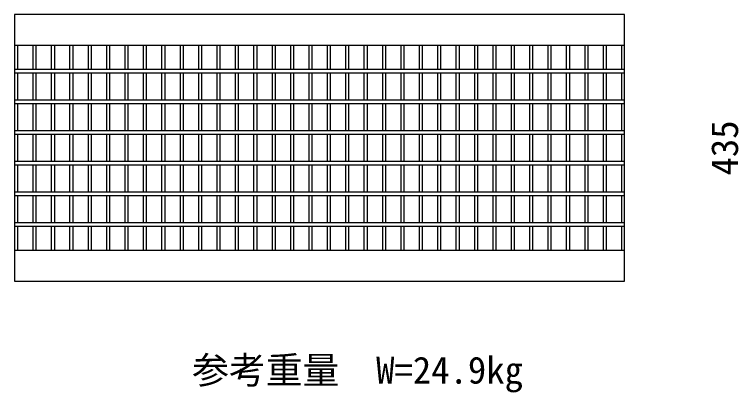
# Model space of a CAD drawing. Units: millimetres, scale not verified. Extents: x -25200 to 25200, y -8910 to 8910.
# Drawn here: x -13177 to -11996, y -4161 to -3545 of the extents above; entities that cross this region are included whole.
import ezdxf
from ezdxf.enums import TextEntityAlignment as Align

# ---------------------------------------------------------------- set-up
doc = ezdxf.new("R2010")
doc.units = ezdxf.units.MM
doc.header["$LTSCALE"] = 30
doc.layers.add('0-0_DIM', color=7, linetype='Continuous', lineweight=25)
doc.layers.add('0-2_HATCH', color=6, linetype='Continuous', lineweight=25)
doc.styles.add('ＭＳ ゴシック', font='')
doc.styles.get('ＭＳ ゴシック').set_extended_font_data('MS Gothic')

msp = doc.modelspace()

# ---------------------------------------------------------------- linework, layer by layer
at = {"layer": '0-2_HATCH'}
for p, q in [((-13176.52, -3595.01), (-12181.52, -3595.01)), ((-13171.52, -3595.01), (-13171.52, -3634.51)), ((-13146.52, -3595.01), (-13146.52, -3634.51)), ((-13141.52, -3595.01), (-13141.52, -3634.51)), ((-13116.52, -3595.01), (-13116.52, -3634.51)), ((-13111.52, -3595.01), (-13111.52, -3634.51)), ((-13086.52, -3595.01), (-13086.52, -3634.51)), ((-13081.52, -3595.01), (-13081.52, -3634.51)), ((-13056.52, -3595.01), (-13056.52, -3634.51)), ((-13051.52, -3595.01), (-13051.52, -3634.51)), ((-13026.52, -3595.01), (-13026.52, -3634.51)), ((-13021.52, -3595.01), (-13021.52, -3634.51)), ((-12996.52, -3595.01), (-12996.52, -3634.51)), ((-12991.52, -3595.01), (-12991.52, -3634.51)), ((-12966.52, -3595.01), (-12966.52, -3634.51)), ((-12961.52, -3595.01), (-12961.52, -3634.51)), ((-12936.52, -3595.01), (-12936.52, -3634.51)), ((-12931.52, -3595.01), (-12931.52, -3634.51)), ((-12906.52, -3595.01), (-12906.52, -3634.51)), ((-12901.52, -3595.01), (-12901.52, -3634.51)), ((-12876.52, -3595.01), (-12876.52, -3634.51)), ((-12871.52, -3595.01), (-12871.52, -3634.51)), ((-12846.52, -3595.01), (-12846.52, -3634.51)), ((-12841.52, -3595.01), (-12841.52, -3634.51)), ((-12816.52, -3595.01), (-12816.52, -3634.51)), ((-12811.52, -3595.01), (-12811.52, -3634.51)), ((-12786.52, -3595.01), (-12786.52, -3634.51)), ((-12781.52, -3595.01), (-12781.52, -3634.51)), ((-12756.52, -3595.01), (-12756.52, -3634.51)), ((-12751.52, -3595.01), (-12751.52, -3634.51)), ((-12726.52, -3595.01), (-12726.52, -3634.51)), ((-12721.52, -3595.01), (-12721.52, -3634.51)), ((-12696.52, -3595.01), (-12696.52, -3634.51)), ((-12691.52, -3595.01), (-12691.52, -3634.51)), ((-12666.52, -3595.01), (-12666.52, -3634.51)), ((-12661.52, -3595.01), (-12661.52, -3634.51)), ((-12636.52, -3595.01), (-12636.52, -3634.51)), ((-12631.52, -3595.01), (-12631.52, -3634.51)), ((-12606.52, -3595.01), (-12606.52, -3634.51)), ((-12601.52, -3595.01), (-12601.52, -3634.51)), ((-12576.52, -3595.01), (-12576.52, -3634.51)), ((-12571.52, -3595.01), (-12571.52, -3634.51)), ((-12546.52, -3595.01), (-12546.52, -3634.51)), ((-12541.52, -3595.01), (-12541.52, -3634.51)), ((-12516.52, -3595.01), (-12516.52, -3634.51)), ((-12511.52, -3595.01), (-12511.52, -3634.51)), ((-12486.52, -3595.01), (-12486.52, -3634.51)), ((-12481.52, -3595.01), (-12481.52, -3634.51)), ((-12456.52, -3595.01), (-12456.52, -3634.51)), ((-12451.52, -3595.01), (-12451.52, -3634.51)), ((-12426.52, -3595.01), (-12426.52, -3634.51)), ((-12421.52, -3595.01), (-12421.52, -3634.51)), ((-12396.52, -3595.01), (-12396.52, -3634.51)), ((-12391.52, -3595.01), (-12391.52, -3634.51)), ((-12366.52, -3595.01), (-12366.52, -3634.51)), ((-12361.52, -3595.01), (-12361.52, -3634.51)), ((-12336.52, -3595.01), (-12336.52, -3634.51)), ((-12331.52, -3595.01), (-12331.52, -3634.51)), ((-12306.52, -3595.01), (-12306.52, -3634.51)), ((-12301.52, -3595.01), (-12301.52, -3634.51)), ((-12276.52, -3595.01), (-12276.52, -3634.51)), ((-12271.52, -3595.01), (-12271.52, -3634.51)), ((-12246.52, -3595.01), (-12246.52, -3634.51)), ((-12241.52, -3595.01), (-12241.52, -3634.51)), ((-12216.52, -3595.01), (-12216.52, -3634.51)), ((-12211.52, -3595.01), (-12211.52, -3634.51)), ((-12186.52, -3595.01), (-12186.52, -3634.51)), ((-12181.52, -3634.51), (-13176.52, -3634.51)), ((-12181.52, -3640.51), (-13176.52, -3640.51)), ((-13171.52, -3640.51), (-13171.52, -3684.51)), ((-13146.52, -3640.51), (-13146.52, -3684.51)), ((-13141.52, -3640.51), (-13141.52, -3684.51)), ((-13116.52, -3640.51), (-13116.52, -3684.51)), ((-13111.52, -3640.51), (-13111.52, -3684.51)), ((-13086.52, -3640.51), (-13086.52, -3684.51)), ((-13081.52, -3640.51), (-13081.52, -3684.51)), ((-13056.52, -3640.51), (-13056.52, -3684.51)), ((-13051.52, -3640.51), (-13051.52, -3684.51)), ((-13026.52, -3640.51), (-13026.52, -3684.51)), ((-13021.52, -3640.51), (-13021.52, -3684.51)), ((-12996.52, -3640.51), (-12996.52, -3684.51)), ((-12991.52, -3640.51), (-12991.52, -3684.51)), ((-12966.52, -3640.51), (-12966.52, -3684.51)), ((-12961.52, -3640.51), (-12961.52, -3684.51)), ((-12936.52, -3640.51), (-12936.52, -3684.51)), ((-12931.52, -3640.51), (-12931.52, -3684.51)), ((-12906.52, -3640.51), (-12906.52, -3684.51)), ((-12901.52, -3640.51), (-12901.52, -3684.51)), ((-12876.52, -3640.51), (-12876.52, -3684.51)), ((-12871.52, -3640.51), (-12871.52, -3684.51)), ((-12846.52, -3640.51), (-12846.52, -3684.51)), ((-12841.52, -3640.51), (-12841.52, -3684.51)), ((-12816.52, -3640.51), (-12816.52, -3684.51)), ((-12811.52, -3640.51), (-12811.52, -3684.51)), ((-12786.52, -3640.51), (-12786.52, -3684.51)), ((-12781.52, -3640.51), (-12781.52, -3684.51)), ((-12756.52, -3640.51), (-12756.52, -3684.51)), ((-12751.52, -3640.51), (-12751.52, -3684.51)), ((-12726.52, -3640.51), (-12726.52, -3684.51)), ((-12721.52, -3640.51), (-12721.52, -3684.51)), ((-12696.52, -3640.51), (-12696.52, -3684.51)), ((-12691.52, -3640.51), (-12691.52, -3684.51)), ((-12666.52, -3640.51), (-12666.52, -3684.51)), ((-12661.52, -3640.51), (-12661.52, -3684.51)), ((-12636.52, -3640.51), (-12636.52, -3684.51)), ((-12631.52, -3640.51), (-12631.52, -3684.51)), ((-12606.52, -3640.51), (-12606.52, -3684.51)), ((-12601.52, -3640.51), (-12601.52, -3684.51)), ((-12576.52, -3640.51), (-12576.52, -3684.51)), ((-12571.52, -3640.51), (-12571.52, -3684.51)), ((-12546.52, -3640.51), (-12546.52, -3684.51)), ((-12541.52, -3640.51), (-12541.52, -3684.51)), ((-12516.52, -3640.51), (-12516.52, -3684.51)), ((-12511.52, -3640.51), (-12511.52, -3684.51)), ((-12486.52, -3640.51), (-12486.52, -3684.51)), ((-12481.52, -3640.51), (-12481.52, -3684.51)), ((-12456.52, -3640.51), (-12456.52, -3684.51)), ((-12451.52, -3640.51), (-12451.52, -3684.51)), ((-12426.52, -3640.51), (-12426.52, -3684.51)), ((-12421.52, -3640.51), (-12421.52, -3684.51)), ((-12396.52, -3640.51), (-12396.52, -3684.51)), ((-12391.52, -3640.51), (-12391.52, -3684.51)), ((-12366.52, -3640.51), (-12366.52, -3684.51)), ((-12361.52, -3640.51), (-12361.52, -3684.51)), ((-12336.52, -3640.51), (-12336.52, -3684.51)), ((-12331.52, -3640.51), (-12331.52, -3684.51)), ((-12306.52, -3640.51), (-12306.52, -3684.51)), ((-12301.52, -3640.51), (-12301.52, -3684.51)), ((-12276.52, -3640.51), (-12276.52, -3684.51)), ((-12271.52, -3640.51), (-12271.52, -3684.51)), ((-12246.52, -3640.51), (-12246.52, -3684.51)), ((-12241.52, -3640.51), (-12241.52, -3684.51)), ((-12216.52, -3640.51), (-12216.52, -3684.51)), ((-12211.52, -3640.51), (-12211.52, -3684.51)), ((-12186.52, -3640.51), (-12186.52, -3684.51)), ((-12181.52, -3684.51), (-13176.52, -3684.51)), ((-12181.52, -3690.51), (-13176.52, -3690.51)), ((-13171.52, -3690.51), (-13171.52, -3734.51)), ((-13146.52, -3690.51), (-13146.52, -3734.51)), ((-13141.52, -3690.51), (-13141.52, -3734.51)), ((-13116.52, -3690.51), (-13116.52, -3734.51)), ((-13111.52, -3690.51), (-13111.52, -3734.51)), ((-13086.52, -3690.51), (-13086.52, -3734.51)), ((-13081.52, -3690.51), (-13081.52, -3734.51)), ((-13056.52, -3690.51), (-13056.52, -3734.51)), ((-13051.52, -3690.51), (-13051.52, -3734.51)), ((-13026.52, -3690.51), (-13026.52, -3734.51)), ((-13021.52, -3690.51), (-13021.52, -3734.51)), ((-12996.52, -3690.51), (-12996.52, -3734.51)), ((-12991.52, -3690.51), (-12991.52, -3734.51)), ((-12966.52, -3690.51), (-12966.52, -3734.51)), ((-12961.52, -3690.51), (-12961.52, -3734.51)), ((-12936.52, -3690.51), (-12936.52, -3734.51)), ((-12931.52, -3690.51), (-12931.52, -3734.51)), ((-12906.52, -3690.51), (-12906.52, -3734.51)), ((-12901.52, -3690.51), (-12901.52, -3734.51)), ((-12876.52, -3690.51), (-12876.52, -3734.51)), ((-12871.52, -3690.51), (-12871.52, -3734.51)), ((-12846.52, -3690.51), (-12846.52, -3734.51)), ((-12841.52, -3690.51), (-12841.52, -3734.51)), ((-12816.52, -3690.51), (-12816.52, -3734.51)), ((-12811.52, -3690.51), (-12811.52, -3734.51)), ((-12786.52, -3690.51), (-12786.52, -3734.51)), ((-12781.52, -3690.51), (-12781.52, -3734.51)), ((-12756.52, -3690.51), (-12756.52, -3734.51)), ((-12751.52, -3690.51), (-12751.52, -3734.51)), ((-12726.52, -3690.51), (-12726.52, -3734.51)), ((-12721.52, -3690.51), (-12721.52, -3734.51)), ((-12696.52, -3690.51), (-12696.52, -3734.51)), ((-12691.52, -3690.51), (-12691.52, -3734.51)), ((-12666.52, -3690.51), (-12666.52, -3734.51)), ((-12661.52, -3690.51), (-12661.52, -3734.51)), ((-12636.52, -3690.51), (-12636.52, -3734.51)), ((-12631.52, -3690.51), (-12631.52, -3734.51)), ((-12606.52, -3690.51), (-12606.52, -3734.51)), ((-12601.52, -3690.51), (-12601.52, -3734.51)), ((-12576.52, -3690.51), (-12576.52, -3734.51)), ((-12571.52, -3690.51), (-12571.52, -3734.51)), ((-12546.52, -3690.51), (-12546.52, -3734.51)), ((-12541.52, -3690.51), (-12541.52, -3734.51)), ((-12516.52, -3690.51), (-12516.52, -3734.51)), ((-12511.52, -3690.51), (-12511.52, -3734.51)), ((-12486.52, -3690.51), (-12486.52, -3734.51)), ((-12481.52, -3690.51), (-12481.52, -3734.51)), ((-12456.52, -3690.51), (-12456.52, -3734.51)), ((-12451.52, -3690.51), (-12451.52, -3734.51)), ((-12426.52, -3690.51), (-12426.52, -3734.51)), ((-12421.52, -3690.51), (-12421.52, -3734.51)), ((-12396.52, -3690.51), (-12396.52, -3734.51)), ((-12391.52, -3690.51), (-12391.52, -3734.51)), ((-12366.52, -3690.51), (-12366.52, -3734.51)), ((-12361.52, -3690.51), (-12361.52, -3734.51)), ((-12336.52, -3690.51), (-12336.52, -3734.51)), ((-12331.52, -3690.51), (-12331.52, -3734.51)), ((-12306.52, -3690.51), (-12306.52, -3734.51)), ((-12301.52, -3690.51), (-12301.52, -3734.51)), ((-12276.52, -3690.51), (-12276.52, -3734.51)), ((-12271.52, -3690.51), (-12271.52, -3734.51)), ((-12246.52, -3690.51), (-12246.52, -3734.51)), ((-12241.52, -3690.51), (-12241.52, -3734.51)), ((-12216.52, -3690.51), (-12216.52, -3734.51)), ((-12211.52, -3690.51), (-12211.52, -3734.51)), ((-12186.52, -3690.51), (-12186.52, -3734.51)), ((-12181.52, -3734.51), (-13176.52, -3734.51)), ((-12181.52, -3740.51), (-13176.52, -3740.51)), ((-13171.52, -3740.51), (-13171.52, -3784.51)), ((-13146.52, -3740.51), (-13146.52, -3784.51)), ((-13141.52, -3740.51), (-13141.52, -3784.51)), ((-13116.52, -3740.51), (-13116.52, -3784.51)), ((-13111.52, -3740.51), (-13111.52, -3784.51)), ((-13086.52, -3740.51), (-13086.52, -3784.51)), ((-13081.52, -3740.51), (-13081.52, -3784.51)), ((-13056.52, -3740.51), (-13056.52, -3784.51)), ((-13051.52, -3740.51), (-13051.52, -3784.51)), ((-13026.52, -3740.51), (-13026.52, -3784.51)), ((-13021.52, -3740.51), (-13021.52, -3784.51)), ((-12996.52, -3740.51), (-12996.52, -3784.51)), ((-12991.52, -3740.51), (-12991.52, -3784.51)), ((-12966.52, -3740.51), (-12966.52, -3784.51)), ((-12961.52, -3740.51), (-12961.52, -3784.51)), ((-12936.52, -3740.51), (-12936.52, -3784.51)), ((-12931.52, -3740.51), (-12931.52, -3784.51)), ((-12906.52, -3740.51), (-12906.52, -3784.51)), ((-12901.52, -3740.51), (-12901.52, -3784.51)), ((-12876.52, -3740.51), (-12876.52, -3784.51)), ((-12871.52, -3740.51), (-12871.52, -3784.51)), ((-12846.52, -3740.51), (-12846.52, -3784.51)), ((-12841.52, -3740.51), (-12841.52, -3784.51)), ((-12816.52, -3740.51), (-12816.52, -3784.51)), ((-12811.52, -3740.51), (-12811.52, -3784.51)), ((-12786.52, -3740.51), (-12786.52, -3784.51)), ((-12781.52, -3740.51), (-12781.52, -3784.51)), ((-12756.52, -3740.51), (-12756.52, -3784.51)), ((-12751.52, -3740.51), (-12751.52, -3784.51)), ((-12726.52, -3740.51), (-12726.52, -3784.51)), ((-12721.52, -3740.51), (-12721.52, -3784.51)), ((-12696.52, -3740.51), (-12696.52, -3784.51)), ((-12691.52, -3740.51), (-12691.52, -3784.51)), ((-12666.52, -3740.51), (-12666.52, -3784.51)), ((-12661.52, -3740.51), (-12661.52, -3784.51)), ((-12636.52, -3740.51), (-12636.52, -3784.51)), ((-12631.52, -3740.51), (-12631.52, -3784.51)), ((-12606.52, -3740.51), (-12606.52, -3784.51)), ((-12601.52, -3740.51), (-12601.52, -3784.51)), ((-12576.52, -3740.51), (-12576.52, -3784.51)), ((-12571.52, -3740.51), (-12571.52, -3784.51)), ((-12546.52, -3740.51), (-12546.52, -3784.51)), ((-12541.52, -3740.51), (-12541.52, -3784.51)), ((-12516.52, -3740.51), (-12516.52, -3784.51)), ((-12511.52, -3740.51), (-12511.52, -3784.51)), ((-12486.52, -3740.51), (-12486.52, -3784.51)), ((-12481.52, -3740.51), (-12481.52, -3784.51)), ((-12456.52, -3740.51), (-12456.52, -3784.51)), ((-12451.52, -3740.51), (-12451.52, -3784.51)), ((-12426.52, -3740.51), (-12426.52, -3784.51)), ((-12421.52, -3740.51), (-12421.52, -3784.51)), ((-12396.52, -3740.51), (-12396.52, -3784.51)), ((-12391.52, -3740.51), (-12391.52, -3784.51)), ((-12366.52, -3740.51), (-12366.52, -3784.51)), ((-12361.52, -3740.51), (-12361.52, -3784.51)), ((-12336.52, -3740.51), (-12336.52, -3784.51)), ((-12331.52, -3740.51), (-12331.52, -3784.51)), ((-12306.52, -3740.51), (-12306.52, -3784.51)), ((-12301.52, -3740.51), (-12301.52, -3784.51)), ((-12276.52, -3740.51), (-12276.52, -3784.51)), ((-12271.52, -3740.51), (-12271.52, -3784.51)), ((-12246.52, -3740.51), (-12246.52, -3784.51)), ((-12241.52, -3740.51), (-12241.52, -3784.51)), ((-12216.52, -3740.51), (-12216.52, -3784.51)), ((-12211.52, -3740.51), (-12211.52, -3784.51)), ((-12186.52, -3740.51), (-12186.52, -3784.51)), ((-12181.52, -3784.51), (-13176.52, -3784.51)), ((-12181.52, -3790.51), (-13176.52, -3790.51)), ((-13171.52, -3790.51), (-13171.52, -3834.51)), ((-13146.52, -3790.51), (-13146.52, -3834.51)), ((-13141.52, -3790.51), (-13141.52, -3834.51)), ((-13116.52, -3790.51), (-13116.52, -3834.51)), ((-13111.52, -3790.51), (-13111.52, -3834.51)), ((-13086.52, -3790.51), (-13086.52, -3834.51)), ((-13081.52, -3790.51), (-13081.52, -3834.51)), ((-13056.52, -3790.51), (-13056.52, -3834.51)), ((-13051.52, -3790.51), (-13051.52, -3834.51)), ((-13026.52, -3790.51), (-13026.52, -3834.51)), ((-13021.52, -3790.51), (-13021.52, -3834.51)), ((-12996.52, -3790.51), (-12996.52, -3834.51)), ((-12991.52, -3790.51), (-12991.52, -3834.51)), ((-12966.52, -3790.51), (-12966.52, -3834.51)), ((-12961.52, -3790.51), (-12961.52, -3834.51)), ((-12936.52, -3790.51), (-12936.52, -3834.51)), ((-12931.52, -3790.51), (-12931.52, -3834.51)), ((-12906.52, -3790.51), (-12906.52, -3834.51)), ((-12901.52, -3790.51), (-12901.52, -3834.51)), ((-12876.52, -3790.51), (-12876.52, -3834.51)), ((-12871.52, -3790.51), (-12871.52, -3834.51)), ((-12846.52, -3790.51), (-12846.52, -3834.51)), ((-12841.52, -3790.51), (-12841.52, -3834.51)), ((-12816.52, -3790.51), (-12816.52, -3834.51)), ((-12811.52, -3790.51), (-12811.52, -3834.51)), ((-12786.52, -3790.51), (-12786.52, -3834.51)), ((-12781.52, -3790.51), (-12781.52, -3834.51)), ((-12756.52, -3790.51), (-12756.52, -3834.51)), ((-12751.52, -3790.51), (-12751.52, -3834.51)), ((-12726.52, -3790.51), (-12726.52, -3834.51)), ((-12721.52, -3790.51), (-12721.52, -3834.51)), ((-12696.52, -3790.51), (-12696.52, -3834.51)), ((-12691.52, -3790.51), (-12691.52, -3834.51)), ((-12666.52, -3790.51), (-12666.52, -3834.51)), ((-12661.52, -3790.51), (-12661.52, -3834.51)), ((-12636.52, -3790.51), (-12636.52, -3834.51)), ((-12631.52, -3790.51), (-12631.52, -3834.51)), ((-12606.52, -3790.51), (-12606.52, -3834.51)), ((-12601.52, -3790.51), (-12601.52, -3834.51)), ((-12576.52, -3790.51), (-12576.52, -3834.51)), ((-12571.52, -3790.51), (-12571.52, -3834.51)), ((-12546.52, -3790.51), (-12546.52, -3834.51)), ((-12541.52, -3790.51), (-12541.52, -3834.51)), ((-12516.52, -3790.51), (-12516.52, -3834.51)), ((-12511.52, -3790.51), (-12511.52, -3834.51)), ((-12486.52, -3790.51), (-12486.52, -3834.51)), ((-12481.52, -3790.51), (-12481.52, -3834.51)), ((-12456.52, -3790.51), (-12456.52, -3834.51)), ((-12451.52, -3790.51), (-12451.52, -3834.51)), ((-12426.52, -3790.51), (-12426.52, -3834.51)), ((-12421.52, -3790.51), (-12421.52, -3834.51)), ((-12396.52, -3790.51), (-12396.52, -3834.51)), ((-12391.52, -3790.51), (-12391.52, -3834.51)), ((-12366.52, -3790.51), (-12366.52, -3834.51)), ((-12361.52, -3790.51), (-12361.52, -3834.51)), ((-12336.52, -3790.51), (-12336.52, -3834.51)), ((-12331.52, -3790.51), (-12331.52, -3834.51)), ((-12306.52, -3790.51), (-12306.52, -3834.51)), ((-12301.52, -3790.51), (-12301.52, -3834.51)), ((-12276.52, -3790.51), (-12276.52, -3834.51)), ((-12271.52, -3790.51), (-12271.52, -3834.51)), ((-12246.52, -3790.51), (-12246.52, -3834.51)), ((-12241.52, -3790.51), (-12241.52, -3834.51)), ((-12216.52, -3790.51), (-12216.52, -3834.51)), ((-12211.52, -3790.51), (-12211.52, -3834.51)), ((-12186.52, -3790.51), (-12186.52, -3834.51)), ((-12181.52, -3834.51), (-13176.52, -3834.51)), ((-12181.52, -3840.51), (-13176.52, -3840.51)), ((-13171.52, -3840.51), (-13171.52, -3884.51)), ((-13146.52, -3840.51), (-13146.52, -3884.51)), ((-13141.52, -3840.51), (-13141.52, -3884.51)), ((-13116.52, -3840.51), (-13116.52, -3884.51)), ((-13111.52, -3840.51), (-13111.52, -3884.51)), ((-13086.52, -3840.51), (-13086.52, -3884.51)), ((-13081.52, -3840.51), (-13081.52, -3884.51)), ((-13056.52, -3840.51), (-13056.52, -3884.51)), ((-13051.52, -3840.51), (-13051.52, -3884.51)), ((-13026.52, -3840.51), (-13026.52, -3884.51)), ((-13021.52, -3840.51), (-13021.52, -3884.51)), ((-12996.52, -3840.51), (-12996.52, -3884.51)), ((-12991.52, -3840.51), (-12991.52, -3884.51)), ((-12966.52, -3840.51), (-12966.52, -3884.51)), ((-12961.52, -3840.51), (-12961.52, -3884.51)), ((-12936.52, -3840.51), (-12936.52, -3884.51)), ((-12931.52, -3840.51), (-12931.52, -3884.51)), ((-12906.52, -3840.51), (-12906.52, -3884.51)), ((-12901.52, -3840.51), (-12901.52, -3884.51)), ((-12876.52, -3840.51), (-12876.52, -3884.51)), ((-12871.52, -3840.51), (-12871.52, -3884.51)), ((-12846.52, -3840.51), (-12846.52, -3884.51)), ((-12841.52, -3840.51), (-12841.52, -3884.51)), ((-12816.52, -3840.51), (-12816.52, -3884.51)), ((-12811.52, -3840.51), (-12811.52, -3884.51)), ((-12786.52, -3840.51), (-12786.52, -3884.51)), ((-12781.52, -3840.51), (-12781.52, -3884.51)), ((-12756.52, -3840.51), (-12756.52, -3884.51)), ((-12751.52, -3840.51), (-12751.52, -3884.51)), ((-12726.52, -3840.51), (-12726.52, -3884.51)), ((-12721.52, -3840.51), (-12721.52, -3884.51)), ((-12696.52, -3840.51), (-12696.52, -3884.51)), ((-12691.52, -3840.51), (-12691.52, -3884.51)), ((-12666.52, -3840.51), (-12666.52, -3884.51)), ((-12661.52, -3840.51), (-12661.52, -3884.51)), ((-12636.52, -3840.51), (-12636.52, -3884.51)), ((-12631.52, -3840.51), (-12631.52, -3884.51)), ((-12606.52, -3840.51), (-12606.52, -3884.51)), ((-12601.52, -3840.51), (-12601.52, -3884.51)), ((-12576.52, -3840.51), (-12576.52, -3884.51)), ((-12571.52, -3840.51), (-12571.52, -3884.51)), ((-12546.52, -3840.51), (-12546.52, -3884.51)), ((-12541.52, -3840.51), (-12541.52, -3884.51)), ((-12516.52, -3840.51), (-12516.52, -3884.51)), ((-12511.52, -3840.51), (-12511.52, -3884.51)), ((-12486.52, -3840.51), (-12486.52, -3884.51)), ((-12481.52, -3840.51), (-12481.52, -3884.51)), ((-12456.52, -3840.51), (-12456.52, -3884.51)), ((-12451.52, -3840.51), (-12451.52, -3884.51)), ((-12426.52, -3840.51), (-12426.52, -3884.51)), ((-12421.52, -3840.51), (-12421.52, -3884.51)), ((-12396.52, -3840.51), (-12396.52, -3884.51)), ((-12391.52, -3840.51), (-12391.52, -3884.51)), ((-12366.52, -3840.51), (-12366.52, -3884.51)), ((-12361.52, -3840.51), (-12361.52, -3884.51)), ((-12336.52, -3840.51), (-12336.52, -3884.51)), ((-12331.52, -3840.51), (-12331.52, -3884.51)), ((-12306.52, -3840.51), (-12306.52, -3884.51)), ((-12301.52, -3840.51), (-12301.52, -3884.51)), ((-12276.52, -3840.51), (-12276.52, -3884.51)), ((-12271.52, -3840.51), (-12271.52, -3884.51)), ((-12246.52, -3840.51), (-12246.52, -3884.51)), ((-12241.52, -3840.51), (-12241.52, -3884.51)), ((-12216.52, -3840.51), (-12216.52, -3884.51)), ((-12211.52, -3840.51), (-12211.52, -3884.51)), ((-12186.52, -3840.51), (-12186.52, -3884.51)), ((-12181.52, -3884.51), (-13176.52, -3884.51)), ((-12181.52, -3890.51), (-13176.52, -3890.51)), ((-13171.52, -3890.51), (-13171.52, -3930.01)), ((-13146.52, -3890.51), (-13146.52, -3930.01)), ((-13141.52, -3890.51), (-13141.52, -3930.01)), ((-13116.52, -3890.51), (-13116.52, -3930.01)), ((-13111.52, -3890.51), (-13111.52, -3930.01)), ((-13086.52, -3890.51), (-13086.52, -3930.01)), ((-13081.52, -3890.51), (-13081.52, -3930.01)), ((-13056.52, -3890.51), (-13056.52, -3930.01)), ((-13051.52, -3890.51), (-13051.52, -3930.01)), ((-13026.52, -3890.51), (-13026.52, -3930.01)), ((-13021.52, -3890.51), (-13021.52, -3930.01)), ((-12996.52, -3890.51), (-12996.52, -3930.01)), ((-12991.52, -3890.51), (-12991.52, -3930.01)), ((-12966.52, -3890.51), (-12966.52, -3930.01)), ((-12961.52, -3890.51), (-12961.52, -3930.01)), ((-12936.52, -3890.51), (-12936.52, -3930.01)), ((-12931.52, -3890.51), (-12931.52, -3930.01)), ((-12906.52, -3890.51), (-12906.52, -3930.01)), ((-12901.52, -3890.51), (-12901.52, -3930.01)), ((-12876.52, -3890.51), (-12876.52, -3930.01)), ((-12871.52, -3890.51), (-12871.52, -3930.01)), ((-12846.52, -3890.51), (-12846.52, -3930.01)), ((-12841.52, -3890.51), (-12841.52, -3930.01)), ((-12816.52, -3890.51), (-12816.52, -3930.01)), ((-12811.52, -3890.51), (-12811.52, -3930.01)), ((-12786.52, -3890.51), (-12786.52, -3930.01)), ((-12781.52, -3890.51), (-12781.52, -3930.01)), ((-12756.52, -3890.51), (-12756.52, -3930.01)), ((-12751.52, -3890.51), (-12751.52, -3930.01)), ((-12726.52, -3890.51), (-12726.52, -3930.01)), ((-12721.52, -3890.51), (-12721.52, -3930.01)), ((-12696.52, -3890.51), (-12696.52, -3930.01)), ((-12691.52, -3890.51), (-12691.52, -3930.01)), ((-12666.52, -3890.51), (-12666.52, -3930.01)), ((-12661.52, -3890.51), (-12661.52, -3930.01)), ((-12636.52, -3890.51), (-12636.52, -3930.01)), ((-12631.52, -3890.51), (-12631.52, -3930.01)), ((-12606.52, -3890.51), (-12606.52, -3930.01)), ((-12601.52, -3890.51), (-12601.52, -3930.01)), ((-12576.52, -3890.51), (-12576.52, -3930.01)), ((-12571.52, -3890.51), (-12571.52, -3930.01)), ((-12546.52, -3890.51), (-12546.52, -3930.01)), ((-12541.52, -3890.51), (-12541.52, -3930.01)), ((-12516.52, -3890.51), (-12516.52, -3930.01)), ((-12511.52, -3890.51), (-12511.52, -3930.01)), ((-12486.52, -3890.51), (-12486.52, -3930.01)), ((-12481.52, -3890.51), (-12481.52, -3930.01)), ((-12456.52, -3890.51), (-12456.52, -3930.01)), ((-12451.52, -3890.51), (-12451.52, -3930.01)), ((-12426.52, -3890.51), (-12426.52, -3930.01)), ((-12421.52, -3890.51), (-12421.52, -3930.01)), ((-12396.52, -3890.51), (-12396.52, -3930.01)), ((-12391.52, -3890.51), (-12391.52, -3930.01)), ((-12366.52, -3890.51), (-12366.52, -3930.01)), ((-12361.52, -3890.51), (-12361.52, -3930.01)), ((-12336.52, -3890.51), (-12336.52, -3930.01)), ((-12331.52, -3890.51), (-12331.52, -3930.01)), ((-12306.52, -3890.51), (-12306.52, -3930.01)), ((-12301.52, -3890.51), (-12301.52, -3930.01)), ((-12276.52, -3890.51), (-12276.52, -3930.01)), ((-12271.52, -3890.51), (-12271.52, -3930.01)), ((-12246.52, -3890.51), (-12246.52, -3930.01)), ((-12241.52, -3890.51), (-12241.52, -3930.01)), ((-12216.52, -3890.51), (-12216.52, -3930.01)), ((-12211.52, -3890.51), (-12211.52, -3930.01)), ((-12186.52, -3890.51), (-12186.52, -3930.01)), ((-12181.52, -3930.01), (-13176.52, -3930.01))]:
    msp.add_line(p, q, dxfattribs=at)
msp.add_lwpolyline([(-13176.52, -3545.01), (-13176.52, -3980.01), (-12181.52, -3980.01), (-12181.52, -3545.01)], close=True, dxfattribs=at)

# ---------------------------------------------------------------- texts
at = {"layer": '0-0_DIM', "style": 'ＭＳ ゴシック'}
msp.add_text('435', height=43.99, rotation=90, dxfattribs=at).set_placement((-11983.18, -3807.51), align=Align.BOTTOM_LEFT)
msp.add_text('参考重量\u3000W=24.9kg', height=43.99, dxfattribs=at).set_placement((-12886.68, -4160.01), align=Align.BOTTOM_LEFT)

doc.saveas('drawing.dxf')
